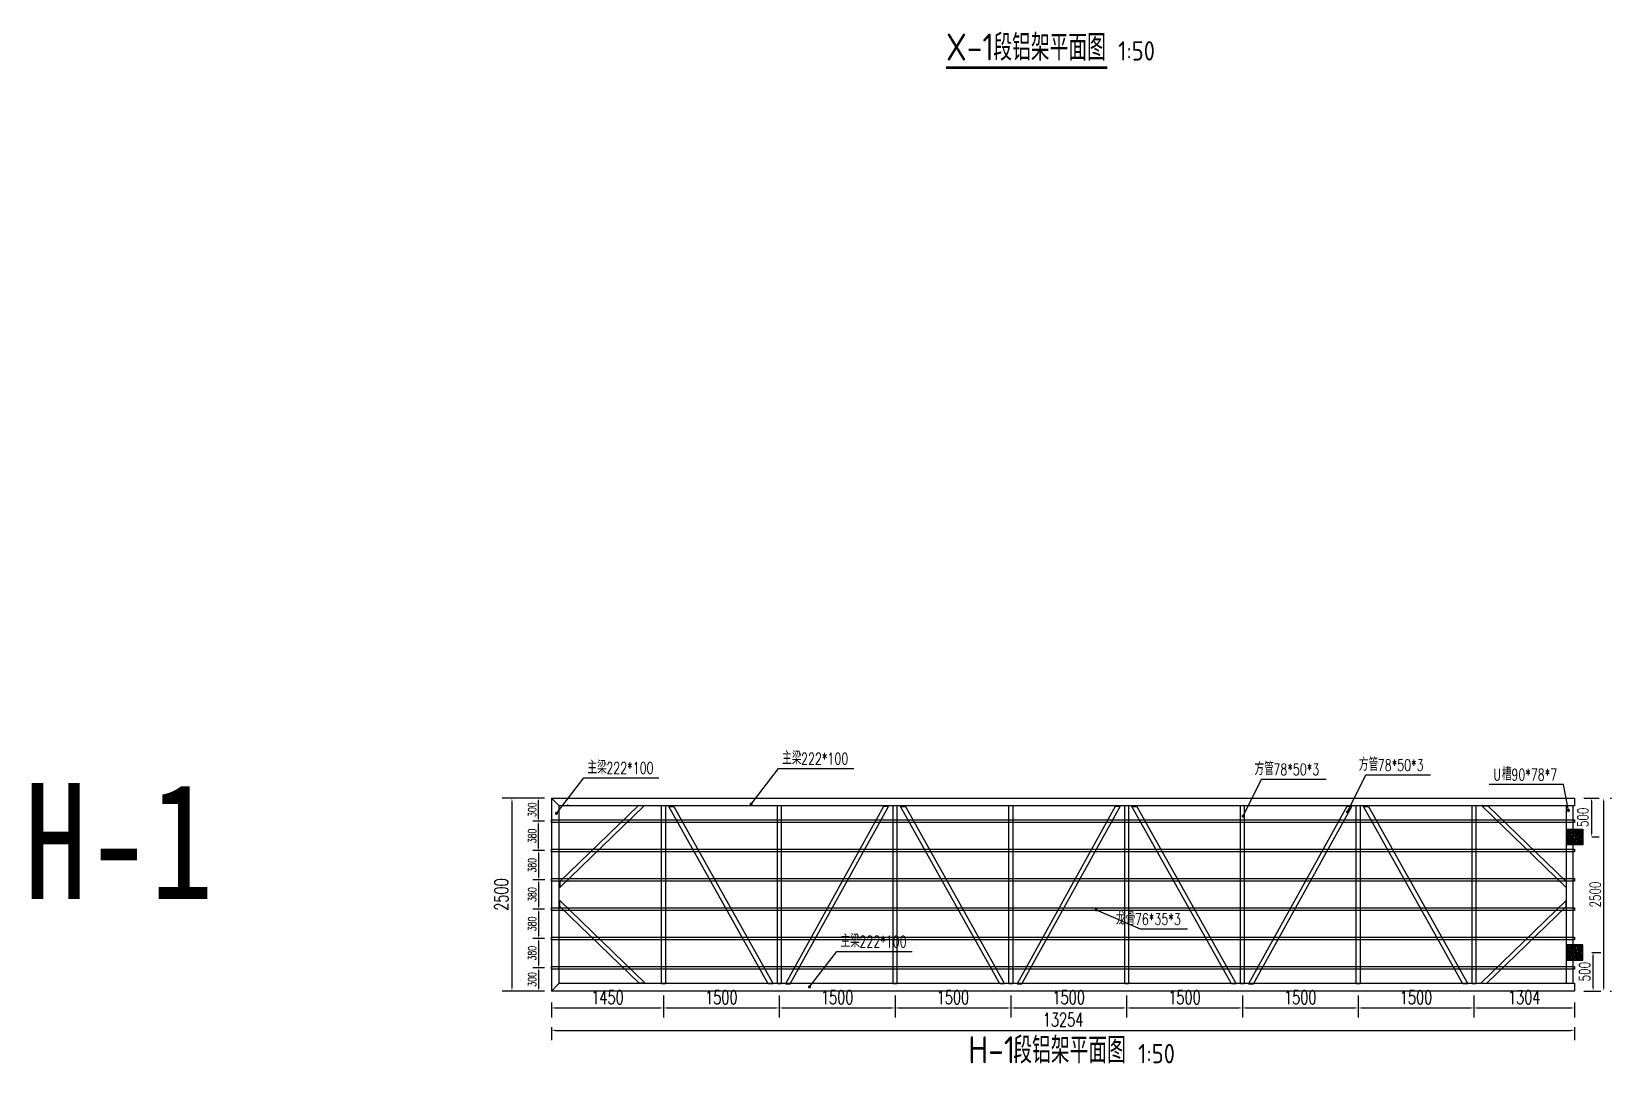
# Model space of a CAD drawing. Extents: x -89702 to 926017, y -610001 to -56924.
# Drawn here: x 113283 to 133750, y -518920 to -505548 of the extents above; entities that cross this region are included whole.
import ezdxf

# ---------------------------------------------------------------- set-up
doc = ezdxf.new("R2010")
doc.units = 0
doc.header["$LTSCALE"] = 10
doc.header["$MEASUREMENT"] = 0
for name, color, linetype in [('DIM_LEAD', 3, 'Continuous'), ('DIM_SYMB', 3, 'Continuous'), ('L-构造线', 6, 'Continuous'), ('PUB_TEXT', 7, 'Continuous'), ('W-STEEL_FRAME钢架', 3, 'Continuous'), ('W-STEEL_KEEL钢龙骨', 5, 'Continuous')]:
    doc.layers.add(name, color=color, linetype=linetype)
doc.styles.add('_TCH_DIM', font='SIMPLEX', dxfattribs={"bigfont": 'GBCBIG'})
doc.styles.get("Standard").update_dxf_attribs({"font": 'gbenor.shx', "bigfont": 'gbcbig.shx'})
doc.styles.add('STANDARD_T3', font='simplex.shx', dxfattribs={"width": 0.7, "bigfont": 'gbcbig.shx'})
doc.styles.add('黑体', font='simhei.ttf', dxfattribs={"width": 0.8})
doc.dimstyles.new('W&&30', dxfattribs={"dimtxt": 105, "dimasz": 30, "dimexe": 75, "dimexo": 90, "dimgap": 30, "dimtad": 1, "dimdec": 0, "dimzin": 0, "dimdsep": 46, "dimtxsty": 'STANDARD_T3', "dimcen": 0.09, "dimclrd": 1, "dimclre": 1, "dimclrt": 7, "dimazin": 2, "dimtfac": 1, "dimtdec": 0, "dimtix": 1, "dimtmove": 2, "dimatfit": 3, "dimfxl": 0, "dimtolj": 1, "dimtzin": 0, "dimarcsym": 0})
doc.dimstyles.new('W&&40', dxfattribs={"dimtxt": 140, "dimasz": 40, "dimexe": 100, "dimexo": 120, "dimgap": 40, "dimtad": 1, "dimdec": 0, "dimzin": 0, "dimdsep": 46, "dimtxsty": 'STANDARD_T3', "dimcen": 0.09, "dimclrd": 1, "dimclre": 1, "dimclrt": 7, "dimazin": 2, "dimtfac": 1, "dimtdec": 0, "dimtix": 1, "dimtmove": 2, "dimatfit": 3, "dimfxl": 0, "dimtolj": 1, "dimtzin": 0, "dimarcsym": 0})
doc.dimstyles.new('W&&50', dxfattribs={"dimtxt": 175, "dimasz": 50, "dimexe": 125, "dimexo": 150, "dimgap": 50, "dimtad": 1, "dimdec": 0, "dimzin": 0, "dimdsep": 46, "dimtxsty": 'STANDARD_T3', "dimcen": 0.09, "dimclrd": 1, "dimclre": 1, "dimclrt": 7, "dimazin": 2, "dimtfac": 1, "dimtdec": 0, "dimtix": 1, "dimtmove": 2, "dimatfit": 3, "dimfxl": 0, "dimtolj": 1, "dimtzin": 0, "dimarcsym": 0})

# ---------------------------------------------------------------- blocks, each defined once
blk = doc.blocks.new('01')
h = blk.add_hatch()
h.set_pattern_fill('HOUND', color=77, scale=5)
h.set_pattern_definition([(0, (0, 0), (31.75, 7.9375), [127, -63.5]), (90, (0, 0), (-7.9375, -31.75), [127, -63.5])])
h.paths.add_polyline_path([(50227, 12928), (50227, 12728), (50427, 12728), (50427, 12928)])
h.paths.add_polyline_path([(50382, 12893, -1), (50402, 12893, -1)], flags=16)
h.paths.add_polyline_path([(50252, 12893, -1), (50272, 12893, -1)], flags=16)
h.paths.add_polyline_path([(50402, 12763, -1), (50382, 12763, -1)], flags=16)
h.paths.add_polyline_path([(50272, 12763, -1), (50252, 12763, -1)], flags=16)
at = {"color": 251}
blk.add_lwpolyline([(50227, 12928), (50427, 12928), (50427, 12728), (50227, 12728)], close=True, dxfattribs=at)
at = {"color": 6}
for centre in [(50262, 12893), (50392, 12893), (50262, 12763), (50392, 12763)]:
    blk.add_circle(centre, 10, dxfattribs=at)
blk = doc.blocks.new('*D878')
at = {"layer": 'Defpoints', "color": 0, "transparency": 16777216}
for p in [(119850, -515782), (120019, -515782), (120019, -516162)]:
    blk.add_point(p, dxfattribs=at)
at = {"layer": 'W-STEEL_FRAME钢架', "color": 1, "lineweight": -2, "transparency": 16777216}
for p, q in [((119929, -515782), (119775, -515782)), ((119850, -516132), (119850, -515812)), ((119929, -516162), (119775, -516162))]:
    blk.add_line(p, q, dxfattribs=at)
at = {"layer": 'W-STEEL_FRAME钢架', "color": 1, "transparency": 16777216}
for points in [[(119845, -515812), (119855, -515812), (119850, -515782)], [(119845, -516132), (119855, -516132), (119850, -516162)]]:
    blk.add_solid(points, dxfattribs=at)
at = {"layer": 'W-STEEL_FRAME钢架', "color": 7, "transparency": 16777216, "insert": (119767, -515972), "char_height": 105, "attachment_point": 5, "rotation": 90, "style": 'STANDARD_T3'}
blk.add_mtext('\\A1;380', dxfattribs=at)
blk = doc.blocks.new('*D900')
at = {"layer": 'Defpoints', "color": 0, "transparency": 16777216}
for p in [(120019, -515482), (119506, -517982), (120019, -517982)]:
    blk.add_point(p, dxfattribs=at)
at = {"layer": 'L-构造线', "color": 1, "lineweight": -2, "transparency": 16777216}
for p, q in [((119869, -515482), (119381, -515482)), ((119506, -515532), (119506, -517932)), ((119869, -517982), (119381, -517982))]:
    blk.add_line(p, q, dxfattribs=at)
at = {"layer": 'L-构造线', "color": 1, "transparency": 16777216}
for points in [[(119498, -515532), (119514, -515532), (119506, -515482)], [(119498, -517932), (119514, -517932), (119506, -517982)]]:
    blk.add_solid(points, dxfattribs=at)
at = {"layer": 'L-构造线', "color": 7, "transparency": 16777216, "insert": (119369, -516732), "char_height": 175, "attachment_point": 5, "rotation": 90, "style": 'STANDARD_T3'}
blk.add_mtext('\\A1;2500', dxfattribs=at)
blk = doc.blocks.new('*D879')
at = {"layer": 'Defpoints', "color": 0, "transparency": 16777216}
for p in [(120019, -516162), (119850, -516542), (120024, -516542)]:
    blk.add_point(p, dxfattribs=at)
at = {"layer": 'W-STEEL_FRAME钢架', "color": 1, "lineweight": -2, "transparency": 16777216}
for p, q in [((119929, -516162), (119775, -516162)), ((119850, -516192), (119850, -516512)), ((119934, -516542), (119775, -516542))]:
    blk.add_line(p, q, dxfattribs=at)
at = {"layer": 'W-STEEL_FRAME钢架', "color": 1, "transparency": 16777216}
for points in [[(119845, -516192), (119855, -516192), (119850, -516162)], [(119845, -516512), (119855, -516512), (119850, -516542)]]:
    blk.add_solid(points, dxfattribs=at)
at = {"layer": 'W-STEEL_FRAME钢架', "color": 7, "transparency": 16777216, "insert": (119767, -516352), "char_height": 105, "attachment_point": 5, "rotation": 90, "style": 'STANDARD_T3'}
blk.add_mtext('\\A1;380', dxfattribs=at)
blk = doc.blocks.new('*D880')
at = {"layer": 'Defpoints', "color": 0, "transparency": 16777216}
for p in [(120024, -516542), (119850, -516922), (120019, -516922)]:
    blk.add_point(p, dxfattribs=at)
at = {"layer": 'W-STEEL_FRAME钢架', "color": 1, "lineweight": -2, "transparency": 16777216}
for p, q in [((119934, -516542), (119775, -516542)), ((119850, -516572), (119850, -516892)), ((119929, -516922), (119775, -516922))]:
    blk.add_line(p, q, dxfattribs=at)
at = {"layer": 'W-STEEL_FRAME钢架', "color": 1, "transparency": 16777216}
for points in [[(119845, -516572), (119855, -516572), (119850, -516542)], [(119845, -516892), (119855, -516892), (119850, -516922)]]:
    blk.add_solid(points, dxfattribs=at)
at = {"layer": 'W-STEEL_FRAME钢架', "color": 7, "transparency": 16777216, "insert": (119767, -516732), "char_height": 105, "attachment_point": 5, "rotation": 90, "style": 'STANDARD_T3'}
blk.add_mtext('\\A1;380', dxfattribs=at)
blk = doc.blocks.new('*D881')
at = {"layer": 'Defpoints', "color": 0, "transparency": 16777216}
for p in [(120019, -516922), (119850, -517302), (120019, -517302)]:
    blk.add_point(p, dxfattribs=at)
at = {"layer": 'W-STEEL_FRAME钢架', "color": 1, "lineweight": -2, "transparency": 16777216}
for p, q in [((119929, -516922), (119775, -516922)), ((119850, -516952), (119850, -517272)), ((119929, -517302), (119775, -517302))]:
    blk.add_line(p, q, dxfattribs=at)
at = {"layer": 'W-STEEL_FRAME钢架', "color": 1, "transparency": 16777216}
for points in [[(119845, -516952), (119855, -516952), (119850, -516922)], [(119845, -517272), (119855, -517272), (119850, -517302)]]:
    blk.add_solid(points, dxfattribs=at)
at = {"layer": 'W-STEEL_FRAME钢架', "color": 7, "transparency": 16777216, "insert": (119767, -517112), "char_height": 105, "attachment_point": 5, "rotation": 90, "style": 'STANDARD_T3'}
blk.add_mtext('\\A1;380', dxfattribs=at)
blk = doc.blocks.new('*D882')
at = {"layer": 'Defpoints', "color": 0, "transparency": 16777216}
for p in [(120019, -517302), (119850, -517682), (120019, -517682)]:
    blk.add_point(p, dxfattribs=at)
at = {"layer": 'W-STEEL_FRAME钢架', "color": 1, "lineweight": -2, "transparency": 16777216}
for p, q in [((119929, -517302), (119775, -517302)), ((119850, -517332), (119850, -517652)), ((119929, -517682), (119775, -517682))]:
    blk.add_line(p, q, dxfattribs=at)
at = {"layer": 'W-STEEL_FRAME钢架', "color": 1, "transparency": 16777216}
for points in [[(119845, -517332), (119855, -517332), (119850, -517302)], [(119845, -517652), (119855, -517652), (119850, -517682)]]:
    blk.add_solid(points, dxfattribs=at)
at = {"layer": 'W-STEEL_FRAME钢架', "color": 7, "transparency": 16777216, "insert": (119767, -517492), "char_height": 105, "attachment_point": 5, "rotation": 90, "style": 'STANDARD_T3'}
blk.add_mtext('\\A1;380', dxfattribs=at)
blk = doc.blocks.new('*D883')
at = {"layer": 'Defpoints', "color": 0, "transparency": 16777216}
for p in [(120019, -517682), (119850, -517982), (120019, -517982)]:
    blk.add_point(p, dxfattribs=at)
at = {"layer": 'W-STEEL_FRAME钢架', "color": 1, "lineweight": -2, "transparency": 16777216}
for p, q in [((119929, -517682), (119775, -517682)), ((119850, -517712), (119850, -517952)), ((119929, -517982), (119775, -517982))]:
    blk.add_line(p, q, dxfattribs=at)
at = {"layer": 'W-STEEL_FRAME钢架', "color": 1, "transparency": 16777216}
for points in [[(119845, -517712), (119855, -517712), (119850, -517682)], [(119845, -517952), (119855, -517952), (119850, -517982)]]:
    blk.add_solid(points, dxfattribs=at)
at = {"layer": 'W-STEEL_FRAME钢架', "color": 7, "transparency": 16777216, "insert": (119767, -517832), "char_height": 105, "attachment_point": 5, "rotation": 90, "style": 'STANDARD_T3'}
blk.add_mtext('\\A1;300', dxfattribs=at)
blk = doc.blocks.new('*D884')
at = {"layer": 'Defpoints', "color": 0, "transparency": 16777216}
for p in [(119850, -515482), (120019, -515482), (120019, -515782)]:
    blk.add_point(p, dxfattribs=at)
at = {"layer": 'W-STEEL_FRAME钢架', "color": 1, "lineweight": -2, "transparency": 16777216}
for p, q in [((119929, -515482), (119775, -515482)), ((119850, -515752), (119850, -515512)), ((119929, -515782), (119775, -515782))]:
    blk.add_line(p, q, dxfattribs=at)
at = {"layer": 'W-STEEL_FRAME钢架', "color": 1, "transparency": 16777216}
for points in [[(119845, -515512), (119855, -515512), (119850, -515482)], [(119845, -515752), (119855, -515752), (119850, -515782)]]:
    blk.add_solid(points, dxfattribs=at)
at = {"layer": 'W-STEEL_FRAME钢架', "color": 7, "transparency": 16777216, "insert": (119767, -515632), "char_height": 105, "attachment_point": 5, "rotation": 90, "style": 'STANDARD_T3'}
blk.add_mtext('\\A1;300', dxfattribs=at)
blk = doc.blocks.new('*U827')
at = {"color": 4}
blk.add_lwpolyline([(-6627, 17.5), (6627, 17.5), (6627, -17.5), (-6627, -17.5)], close=True, dxfattribs=at)
blk = doc.blocks.new('*U828')
at = {"layer": 'W-STEEL_KEEL钢龙骨', "color": 0, "linetype": 'ByBlock', "lineweight": -2, "transparency": 16777216}
for p in [(0, 1900), (0, 1520), (0, 1140), (0, 760), (0, 380), (0, 0)]:
    blk.add_blockref('*U827', p, dxfattribs=at)
blk = doc.blocks.new('*U837')
at = {"color": 1}
blk.add_lwpolyline([(-25, 1156.5), (25, 1156.5), (25, -1156.5), (-25, -1156.5)], close=True, dxfattribs=at)
blk = doc.blocks.new('*U838')
at = {"layer": 'W-STEEL_FRAME钢架', "color": 0, "linetype": 'ByBlock', "lineweight": -2, "transparency": 16777216}
for p in [(0, 0), (1500, 0), (3000, 0), (4500, 0), (6000, 0), (7500, 0), (9000, 0), (10500, 0)]:
    blk.add_blockref('*U837', p, dxfattribs=at)
blk = doc.blocks.new('*D936')
at = {"layer": 'Defpoints', "color": 0, "transparency": 16777216}
for p in [(120019, -517982), (121469, -517891), (121469, -518202)]:
    blk.add_point(p, dxfattribs=at)
at = {"layer": 'L-构造线', "color": 1, "lineweight": -2, "transparency": 16777216}
for p, q in [((120019, -518132), (120019, -518327)), ((120069, -518202), (121419, -518202)), ((121469, -518041), (121469, -518327))]:
    blk.add_line(p, q, dxfattribs=at)
at = {"layer": 'L-构造线', "color": 1, "transparency": 16777216}
for points in [[(120069, -518193), (120069, -518210), (120019, -518202)], [(121419, -518193), (121419, -518210), (121469, -518202)]]:
    blk.add_solid(points, dxfattribs=at)
at = {"layer": 'L-构造线', "color": 7, "transparency": 16777216, "insert": (120744, -518064), "char_height": 175, "attachment_point": 5, "style": 'STANDARD_T3'}
blk.add_mtext('\\A1;1450', dxfattribs=at)
blk = doc.blocks.new('*D937')
at = {"layer": 'Defpoints', "color": 0, "transparency": 16777216}
for p in [(121469, -517891), (122969, -517891), (122969, -518202)]:
    blk.add_point(p, dxfattribs=at)
at = {"layer": 'L-构造线', "color": 1, "lineweight": -2, "transparency": 16777216}
for p, q in [((121469, -518041), (121469, -518327)), ((121519, -518202), (122919, -518202)), ((122969, -518041), (122969, -518327))]:
    blk.add_line(p, q, dxfattribs=at)
at = {"layer": 'L-构造线', "color": 1, "transparency": 16777216}
for points in [[(121519, -518193), (121519, -518210), (121469, -518202)], [(122919, -518193), (122919, -518210), (122969, -518202)]]:
    blk.add_solid(points, dxfattribs=at)
at = {"layer": 'L-构造线', "color": 7, "transparency": 16777216, "insert": (122219, -518064), "char_height": 175, "attachment_point": 5, "style": 'STANDARD_T3'}
blk.add_mtext('\\A1;1500', dxfattribs=at)
blk = doc.blocks.new('*D938')
at = {"layer": 'Defpoints', "color": 0, "transparency": 16777216}
for p in [(122969, -517891), (124469, -517891), (124469, -518202)]:
    blk.add_point(p, dxfattribs=at)
at = {"layer": 'L-构造线', "color": 1, "lineweight": -2, "transparency": 16777216}
for p, q in [((122969, -518041), (122969, -518327)), ((123019, -518202), (124419, -518202)), ((124469, -518041), (124469, -518327))]:
    blk.add_line(p, q, dxfattribs=at)
at = {"layer": 'L-构造线', "color": 1, "transparency": 16777216}
for points in [[(123019, -518193), (123019, -518210), (122969, -518202)], [(124419, -518193), (124419, -518210), (124469, -518202)]]:
    blk.add_solid(points, dxfattribs=at)
at = {"layer": 'L-构造线', "color": 7, "transparency": 16777216, "insert": (123719, -518064), "char_height": 175, "attachment_point": 5, "style": 'STANDARD_T3'}
blk.add_mtext('\\A1;1500', dxfattribs=at)
blk = doc.blocks.new('*D939')
at = {"layer": 'Defpoints', "color": 0, "transparency": 16777216}
for p in [(124469, -517891), (125969, -517891), (125969, -518202)]:
    blk.add_point(p, dxfattribs=at)
at = {"layer": 'L-构造线', "color": 1, "lineweight": -2, "transparency": 16777216}
for p, q in [((124469, -518041), (124469, -518327)), ((124519, -518202), (125919, -518202)), ((125969, -518041), (125969, -518327))]:
    blk.add_line(p, q, dxfattribs=at)
at = {"layer": 'L-构造线', "color": 1, "transparency": 16777216}
for points in [[(124519, -518193), (124519, -518210), (124469, -518202)], [(125919, -518193), (125919, -518210), (125969, -518202)]]:
    blk.add_solid(points, dxfattribs=at)
at = {"layer": 'L-构造线', "color": 7, "transparency": 16777216, "insert": (125219, -518064), "char_height": 175, "attachment_point": 5, "style": 'STANDARD_T3'}
blk.add_mtext('\\A1;1500', dxfattribs=at)
blk = doc.blocks.new('*D940')
at = {"layer": 'Defpoints', "color": 0, "transparency": 16777216}
for p in [(125969, -517891), (127469, -517891), (127469, -518202)]:
    blk.add_point(p, dxfattribs=at)
at = {"layer": 'L-构造线', "color": 1, "lineweight": -2, "transparency": 16777216}
for p, q in [((125969, -518041), (125969, -518327)), ((126019, -518202), (127419, -518202)), ((127469, -518041), (127469, -518327))]:
    blk.add_line(p, q, dxfattribs=at)
at = {"layer": 'L-构造线', "color": 1, "transparency": 16777216}
for points in [[(126019, -518193), (126019, -518210), (125969, -518202)], [(127419, -518193), (127419, -518210), (127469, -518202)]]:
    blk.add_solid(points, dxfattribs=at)
at = {"layer": 'L-构造线', "color": 7, "transparency": 16777216, "insert": (126719, -518064), "char_height": 175, "attachment_point": 5, "style": 'STANDARD_T3'}
blk.add_mtext('\\A1;1500', dxfattribs=at)
blk = doc.blocks.new('*D941')
at = {"layer": 'Defpoints', "color": 0, "transparency": 16777216}
for p in [(127469, -517891), (128969, -517891), (128969, -518202)]:
    blk.add_point(p, dxfattribs=at)
at = {"layer": 'L-构造线', "color": 1, "lineweight": -2, "transparency": 16777216}
for p, q in [((127469, -518041), (127469, -518327)), ((127519, -518202), (128919, -518202)), ((128969, -518041), (128969, -518327))]:
    blk.add_line(p, q, dxfattribs=at)
at = {"layer": 'L-构造线', "color": 1, "transparency": 16777216}
for points in [[(127519, -518193), (127519, -518210), (127469, -518202)], [(128919, -518193), (128919, -518210), (128969, -518202)]]:
    blk.add_solid(points, dxfattribs=at)
at = {"layer": 'L-构造线', "color": 7, "transparency": 16777216, "insert": (128219, -518064), "char_height": 175, "attachment_point": 5, "style": 'STANDARD_T3'}
blk.add_mtext('\\A1;1500', dxfattribs=at)
blk = doc.blocks.new('*D942')
at = {"layer": 'Defpoints', "color": 0, "transparency": 16777216}
for p in [(128969, -517891), (130469, -517891), (130469, -518202)]:
    blk.add_point(p, dxfattribs=at)
at = {"layer": 'L-构造线', "color": 1, "lineweight": -2, "transparency": 16777216}
for p, q in [((128969, -518041), (128969, -518327)), ((129019, -518202), (130419, -518202)), ((130469, -518041), (130469, -518327))]:
    blk.add_line(p, q, dxfattribs=at)
at = {"layer": 'L-构造线', "color": 1, "transparency": 16777216}
for points in [[(129019, -518193), (129019, -518210), (128969, -518202)], [(130419, -518193), (130419, -518210), (130469, -518202)]]:
    blk.add_solid(points, dxfattribs=at)
at = {"layer": 'L-构造线', "color": 7, "transparency": 16777216, "insert": (129719, -518064), "char_height": 175, "attachment_point": 5, "style": 'STANDARD_T3'}
blk.add_mtext('\\A1;1500', dxfattribs=at)
blk = doc.blocks.new('*D943')
at = {"layer": 'Defpoints', "color": 0, "transparency": 16777216}
for p in [(130469, -517891), (131969, -517891), (131969, -518202)]:
    blk.add_point(p, dxfattribs=at)
at = {"layer": 'L-构造线', "color": 1, "lineweight": -2, "transparency": 16777216}
for p, q in [((130469, -518041), (130469, -518327)), ((130519, -518202), (131919, -518202)), ((131969, -518041), (131969, -518327))]:
    blk.add_line(p, q, dxfattribs=at)
at = {"layer": 'L-构造线', "color": 1, "transparency": 16777216}
for points in [[(130519, -518193), (130519, -518210), (130469, -518202)], [(131919, -518193), (131919, -518210), (131969, -518202)]]:
    blk.add_solid(points, dxfattribs=at)
at = {"layer": 'L-构造线', "color": 7, "transparency": 16777216, "insert": (131219, -518064), "char_height": 175, "attachment_point": 5, "style": 'STANDARD_T3'}
blk.add_mtext('\\A1;1500', dxfattribs=at)
blk = doc.blocks.new('*D944')
at = {"layer": 'Defpoints', "color": 0, "transparency": 16777216}
for p in [(131969, -517891), (133273, -517982), (133273, -518202)]:
    blk.add_point(p, dxfattribs=at)
at = {"layer": 'L-构造线', "color": 1, "lineweight": -2, "transparency": 16777216}
for p, q in [((131969, -518041), (131969, -518327)), ((132019, -518202), (133223, -518202)), ((133273, -518132), (133273, -518327))]:
    blk.add_line(p, q, dxfattribs=at)
at = {"layer": 'L-构造线', "color": 1, "transparency": 16777216}
for points in [[(132019, -518193), (132019, -518210), (131969, -518202)], [(133223, -518193), (133223, -518210), (133273, -518202)]]:
    blk.add_solid(points, dxfattribs=at)
at = {"layer": 'L-构造线', "color": 7, "transparency": 16777216, "insert": (132621, -518064), "char_height": 175, "attachment_point": 5, "style": 'STANDARD_T3'}
blk.add_mtext('\\A1;1304', dxfattribs=at)
blk = doc.blocks.new('*D945')
at = {"layer": 'Defpoints', "color": 0, "transparency": 16777216}
for p in [(120019, -518302), (133273, -518302), (133273, -518492)]:
    blk.add_point(p, dxfattribs=at)
at = {"layer": 'L-构造线', "color": 1, "lineweight": -2, "transparency": 16777216}
for p, q in [((120019, -518452), (120019, -518617)), ((120069, -518492), (133223, -518492)), ((133273, -518452), (133273, -518617))]:
    blk.add_line(p, q, dxfattribs=at)
at = {"layer": 'L-构造线', "color": 1, "transparency": 16777216}
for points in [[(120069, -518483), (120069, -518500), (120019, -518492)], [(133223, -518483), (133223, -518500), (133273, -518492)]]:
    blk.add_solid(points, dxfattribs=at)
at = {"layer": 'L-构造线', "color": 7, "transparency": 16777216, "insert": (126646, -518354), "char_height": 175, "attachment_point": 5, "style": 'STANDARD_T3'}
blk.add_mtext('\\A1;13254', dxfattribs=at)
blk = doc.blocks.new('*D946')
at = {"layer": 'Defpoints', "color": 0, "transparency": 16777216}
for p in [(133378, -517482), (133513, -517482), (133273, -517982)]:
    blk.add_point(p, dxfattribs=at)
at = {"layer": 'L-构造线', "color": 1, "lineweight": -2, "transparency": 16777216}
for p, q in [((133498, -517482), (133613, -517482)), ((133513, -517942), (133513, -517522)), ((133393, -517982), (133613, -517982))]:
    blk.add_line(p, q, dxfattribs=at)
at = {"layer": 'L-构造线', "color": 1, "transparency": 16777216}
for points in [[(133506, -517522), (133520, -517522), (133513, -517482)], [(133506, -517942), (133520, -517942), (133513, -517982)]]:
    blk.add_solid(points, dxfattribs=at)
at = {"layer": 'L-构造线', "color": 7, "transparency": 16777216, "insert": (133403, -517732), "char_height": 140, "attachment_point": 5, "rotation": 90, "style": 'STANDARD_T3'}
blk.add_mtext('\\A1;500', dxfattribs=at)
blk = doc.blocks.new('*D947')
at = {"layer": 'Defpoints', "color": 0, "transparency": 16777216}
for p in [(133273, -515482), (133378, -515983), (133491, -515983)]:
    blk.add_point(p, dxfattribs=at)
at = {"layer": 'L-构造线', "color": 1, "lineweight": -2, "transparency": 16777216}
for p, q in [((133393, -515482), (133591, -515482)), ((133491, -515522), (133491, -515943)), ((133498, -515983), (133591, -515983))]:
    blk.add_line(p, q, dxfattribs=at)
at = {"layer": 'L-构造线', "color": 1, "transparency": 16777216}
for points in [[(133485, -515522), (133498, -515522), (133491, -515482)], [(133485, -515943), (133498, -515943), (133491, -515983)]]:
    blk.add_solid(points, dxfattribs=at)
at = {"layer": 'L-构造线', "color": 7, "transparency": 16777216, "insert": (133381, -515732), "char_height": 140, "attachment_point": 5, "rotation": 90, "style": 'STANDARD_T3'}
blk.add_mtext('\\A1;500', dxfattribs=at)
blk = doc.blocks.new('*D1029')
at = {"layer": 'Defpoints', "color": 0, "transparency": 16777216}
for p in [(133613, -515482), (133650, -515482), (133613, -517982)]:
    blk.add_point(p, dxfattribs=at)
at = {"layer": 'L-构造线', "color": 1, "lineweight": -2, "transparency": 16777216}
for p, q in [((133650, -517942), (133650, -515522)), ((133733, -515482), (133750, -515482)), ((133733, -517982), (133750, -517982))]:
    blk.add_line(p, q, dxfattribs=at)
at = {"layer": 'L-构造线', "color": 1, "transparency": 16777216}
for points in [[(133643, -515522), (133657, -515522), (133650, -515482)], [(133643, -517942), (133657, -517942), (133650, -517982)]]:
    blk.add_solid(points, dxfattribs=at)
at = {"layer": 'L-构造线', "color": 7, "transparency": 16777216, "insert": (133540, -516732), "char_height": 140, "attachment_point": 5, "rotation": 90, "style": 'STANDARD_T3'}
blk.add_mtext('\\A1;2500', dxfattribs=at)

msp = doc.modelspace()

# ---------------------------------------------------------------- linework, layer by layer
at = {"color": 0}
msp.add_line((120235.4, -515569.2), (120225.4, -515569.2), dxfattribs=at)
at = {"color": 3}
msp.add_lwpolyline([(133273, -515582.2), (120119.4, -515582.2), (120019.4, -515482.2), (133273, -515482.2), (133273, -515582.2)], dxfattribs=at)
at = {"color": 6}
msp.add_lwpolyline([(133255.4, -515582.2), (133165.4, -515582.2), (133165.4, -517882.2), (133255.4, -517882.2)], close=True, dxfattribs=at)
at = {"color": 3}
msp.add_lwpolyline([(120119.4, -517882.2), (133273, -517882.2), (133273, -517982.2), (120019.4, -517982.2)], close=True, dxfattribs=at)
at = {"layer": 'DIM_LEAD'}
for p, q in [((122604.8, -515558.9), (122958.4, -515098.6)), ((122958.4, -515098.6), (123933.7, -515098.6)), ((120082, -515679.9), (120435.7, -515219.6)), ((120435.7, -515219.6), (121410.9, -515219.6)), ((128979.8, -515716.1), (129217.7, -515237.2)), ((129217.7, -515237.2), (130053.6, -515237.2)), ((130331.5, -515660.7), (130569.4, -515181.8)), ((130569.4, -515181.8), (131405.2, -515181.8)), ((133128, -515304.5), (132168.3, -515304.5)), ((133193.7, -515641.8), (133128, -515304.5)), ((127074.2, -516930.2), (127645.5, -517178.3)), ((127645.5, -517178.3), (128259.3, -517178.3)), ((123361.2, -517928.8), (123714.8, -517468.5)), ((123714.8, -517468.5), (124690.1, -517468.5))]:
    msp.add_line(p, q, dxfattribs=at)
at = {"layer": 'DIM_LEAD', "const_width": 20}
for points in [[(122598.7, -515566.8, 1), (122610.9, -515551, 1)], [(120075.9, -515687.8, 1), (120088.1, -515672, 1)], [(128975.4, -515725.1, 1), (128984.3, -515707.2, 1)], [(130327, -515669.7, 1), (130335.9, -515651.8, 1)], [(133195.6, -515651.6, 1), (133191.8, -515632, 1)], [(127065, -516926.2, 1), (127083.4, -516934.2, 1)], [(123355.1, -517936.7, 1), (123367.3, -517920.9, 1)]]:
    msp.add_lwpolyline(points, format="xyb", close=True, dxfattribs=at)
at = {"layer": 'DIM_SYMB', "color": 0, "const_width": 35}
msp.add_lwpolyline([(125129.9, -506015.6), (127219.9, -506015.6)], dxfattribs=at)
at = {"layer": 'W-STEEL_FRAME钢架'}
msp.add_lwpolyline([(120019.4, -517982.2), (120119.4, -517882.2), (120119.4, -515582.2), (120019.4, -515482.2)], close=True, dxfattribs=at)
at = {"layer": 'W-STEEL_FRAME钢架', "color": 1}
for points in [[(120127, -516563.6), (120127, -516640.6), (121220.8, -515580.9), (121142.6, -515582.2), (120127, -516563.6)], [(121538, -515591), (121602.9, -515591), (122888.3, -517891), (122827.3, -517891), (121538, -515591)], [(124386.3, -515591), (124321.5, -515591), (123050.3, -517891), (123111.4, -517891), (124386.3, -515591)], [(124538, -515591), (124602.9, -515591), (125888.3, -517891), (125827.3, -517891), (124538, -515591)], [(127386.3, -515591), (127321.5, -515591), (126050.3, -517891), (126111.4, -517891), (127386.3, -515591)], [(127538, -515591), (127602.9, -515591), (128888.3, -517891), (128827.3, -517891), (127538, -515591)], [(130386.3, -515591), (130321.5, -515591), (129050.3, -517891), (129111.4, -517891), (130386.3, -515591)], [(130538, -515591), (130602.9, -515591), (131888.3, -517891), (131827.3, -517891), (130538, -515591)], [(133165.4, -516563.6), (133165.4, -516640.6), (132071.5, -515580.9), (132149.8, -515582.2), (133165.4, -516563.6)], [(120127, -516887.8), (120127, -516810.8), (121232.9, -517882.2), (121156, -517882.2), (120127, -516887.8)], [(133165.4, -516887.8), (133165.4, -516810.8), (132059.4, -517882.2), (132136.3, -517882.2), (133165.4, -516887.8)]]:
    msp.add_lwpolyline(points, dxfattribs=at)

# ---------------------------------------------------------------- block references
at = {"color": 4, "rotation": 180}
msp.add_blockref('01', (183605.6, -503157.8), dxfattribs=at)
at = {"color": 4, "xscale": -1}
msp.add_blockref('01', (183605.6, -530310.1), dxfattribs=at)
at = {"layer": 'W-STEEL_FRAME钢架', "color": 3}
msp.add_blockref('*U838', (121469.3, -516734.5), dxfattribs=at)
at = {"layer": 'W-STEEL_KEEL钢龙骨', "color": 3}
msp.add_blockref('*U828', (126646.4, -517682.2), dxfattribs=at)

# ---------------------------------------------------------------- texts
at = {"layer": 'PUB_TEXT', "color": 7}
for s, height, p in [('X-1', 350, (125129.9, -505923.2)), ('段铝架平面图', 337.59, (125742.4, -505923.2)), ('1:50', 250, (127359.9, -505923.2)), ('H-1', 350, (125417.7, -518918.7)), ('段铝架平面图', 337.59, (126001.1, -518918.7)), ('1:50', 250, (127618.5, -518918.7))]:
    msp.add_text(s, height=height, dxfattribs=at).set_placement(p)
at = {"layer": 'PUB_TEXT', "color": 7, "style": '_TCH_DIM'}
for s, height, p in [('主梁', 168.79, (123005.4, -515046.1)), ('方管', 168.79, (130477, -515129.3)), ('主梁', 168.79, (120482.6, -515167.1)), ('方管', 168.79, (129125.3, -515184.7)), ('槽', 168.8, (132330.8, -515252)), ('龙骨', 168.79, (127331, -517125.8)), ('主梁', 168.79, (123761.8, -517416))]:
    msp.add_text(s, height=height, dxfattribs=at).set_placement(p)
at = {"layer": 'PUB_TEXT', "color": 7, "style": '_TCH_DIM', "width": 0.705882}
for s, height, p in [('222*100', 148.75, (123251.2, -515046.1)), ('222*100', 148.75, (120728.4, -515167.1)), ('78*50*3', 148.75, (129371.1, -515184.7)), ('78*50*3', 148.75, (130722.7, -515129.3)), ('U', 148.8, (132220.8, -515252)), ('90*78*7', 148.75, (132453.7, -515252)), ('76*35*3', 148.75, (127576.8, -517125.8)), ('222*100', 148.75, (124007.6, -517416))]:
    msp.add_text(s, height=height, dxfattribs=at).set_placement(p)
at = {"layer": 'PUB_TEXT', "style": '黑体', "width": 0.8}
msp.add_text('H-1', height=1502.11, dxfattribs=at).set_placement((113186.5, -516789.1))

# ---------------------------------------------------------------- dimensions: what is measured, and where the dimension line sits
at = {"layer": 'L-构造线'}
for base, p1, p2, dimstyle, picture, middle in [((119506.1, -517982.2), (120019.4, -515482.2), (120019.4, -517982.2), 'W&&50', '*D900', (119368.6, -516732.2)), ((133491.5, -515982.5), (133273, -515482.2), (133378.4, -515982.5), 'W&&40', '*D947', (133381.5, -515732.4)), ((133649.9, -515482.2), (133612.8, -517982.2), (133612.8, -515482.2), 'W&&40', '*D1029', (133539.9, -516732.2)), ((133512.8, -517482.2), (133273, -517982.2), (133378.4, -517482.2), 'W&&40', '*D946', (133402.8, -517732.2))]:
    dim = msp.add_linear_dim(base=base, p1=p1, p2=p2, angle=90, dimstyle=dimstyle, dxfattribs=at)
    dim.commit()
    dim.dimension.update_dxf_attribs({"geometry": picture, "text_midpoint": middle})
for base, p1, p2, picture, middle in [((121469.3, -518201.8), (120019.4, -517982.2), (121469.3, -517891), '*D936', (120744.4, -518064.3)), ((122969.3, -518201.8), (121469.3, -517891), (122969.3, -517891), '*D937', (122219.3, -518064.3)), ((124469.3, -518201.8), (122969.3, -517891), (124469.3, -517891), '*D938', (123719.3, -518064.3)), ((125969.3, -518201.8), (124469.3, -517891), (125969.3, -517891), '*D939', (125219.3, -518064.3)), ((127469.3, -518201.8), (125969.3, -517891), (127469.3, -517891), '*D940', (126719.3, -518064.3)), ((128969.3, -518201.8), (127469.3, -517891), (128969.3, -517891), '*D941', (128219.3, -518064.3)), ((130469.3, -518201.8), (128969.3, -517891), (130469.3, -517891), '*D942', (129719.3, -518064.3)), ((131969.3, -518201.8), (130469.3, -517891), (131969.3, -517891), '*D943', (131219.3, -518064.3)), ((133273, -518201.8), (131969.3, -517891), (133273, -517982.2), '*D944', (132621.1, -518064.3)), ((133273, -518491.7), (120019.4, -518301.8), (133273, -518301.8), '*D945', (126646.2, -518354.2))]:
    dim = msp.add_linear_dim(base=base, p1=p1, p2=p2, dimstyle='W&&50', dxfattribs=at)
    dim.commit()
    dim.dimension.update_dxf_attribs({"geometry": picture, "text_midpoint": middle})
at = {"layer": 'W-STEEL_FRAME钢架'}
for base, p1, p2, picture, middle in [((119849.7, -515482.2), (120019.4, -515782.2), (120019.4, -515482.2), '*D884', (119767.2, -515632.2)), ((119849.7, -515782.2), (120019.4, -516162.2), (120019.4, -515782.2), '*D878', (119767.2, -515972.2)), ((119849.7, -516542.2), (120019.4, -516162.2), (120024.4, -516542.2), '*D879', (119767.2, -516352.2)), ((119849.7, -516922.2), (120024.4, -516542.2), (120019.4, -516922.2), '*D880', (119767.2, -516732.2)), ((119849.7, -517302.2), (120019.4, -516922.2), (120019.4, -517302.2), '*D881', (119767.2, -517112.2)), ((119849.7, -517682.2), (120019.4, -517302.2), (120019.4, -517682.2), '*D882', (119767.2, -517492.2)), ((119849.7, -517982.2), (120019.4, -517682.2), (120019.4, -517982.2), '*D883', (119767.2, -517832.2))]:
    dim = msp.add_linear_dim(base=base, p1=p1, p2=p2, angle=90, dimstyle='W&&30', dxfattribs=at)
    dim.commit()
    dim.dimension.update_dxf_attribs({"geometry": picture, "text_midpoint": middle})

doc.saveas('drawing.dxf')
